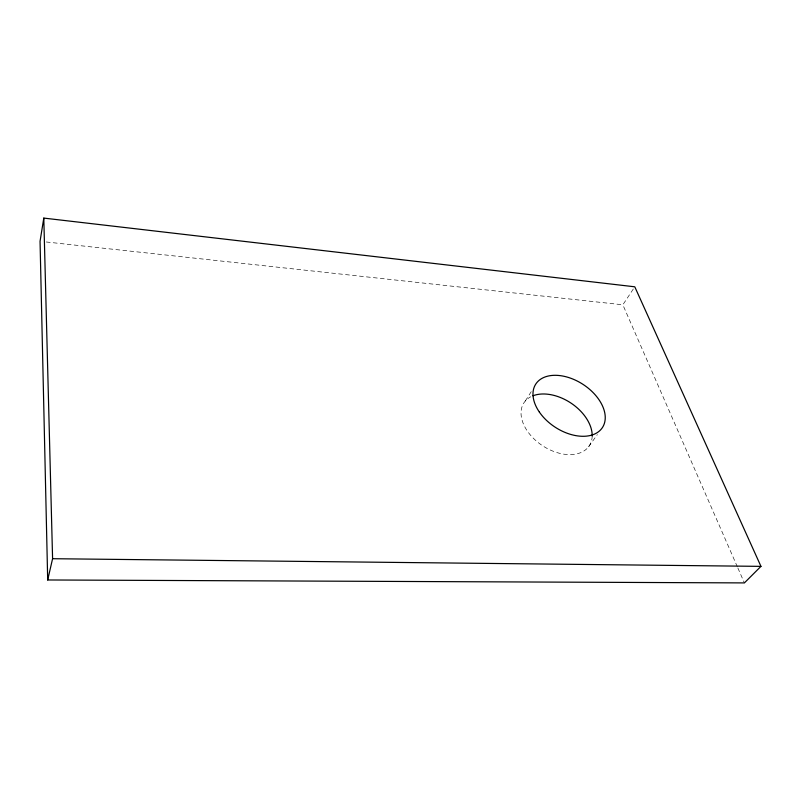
<?xml version="1.0" encoding="UTF-8"?>
<svg xmlns="http://www.w3.org/2000/svg" width="801" height="801" viewBox="0 0 801 801"><rect width="100%" height="100%" fill="white"/><g stroke="black" fill="none" stroke-linecap="round" stroke-linejoin="round"><path stroke-width="0.6" stroke-dasharray="4 3" d="M525.346 400.961L531.954 390.518M737.381 566.878L622.848 304.801L633.451 288.801M588.615 446.728L597.366 434.593M46.268 241.982L622.848 304.801M737.881 568.029L744.389 582.908M592.189 435.994A39.109 25.622 33.3 0 1 543.208 446.147A39.109 25.622 33.3 0 1 530.763 396.775"/><path stroke-width="1.2" d="M43.795 218.092L40.05 241.301L47.69 579.974L744.389 582.908L760.95 566.367L634.782 286.808L43.795 218.092L52.586 558.708L47.69 579.974M52.586 558.708L760.95 566.367M532.955 395.784A39.109 25.622 33.3 0 1 571.423 403.384A39.109 25.622 33.3 0 1 592.189 435.994M539.363 412.064A39.79 25.542 33.1 0 0 601.741 428.525A39.79 25.542 33.1 0 0 566.217 376.82A39.79 25.542 33.1 0 0 539.363 412.064"/></g></svg>
